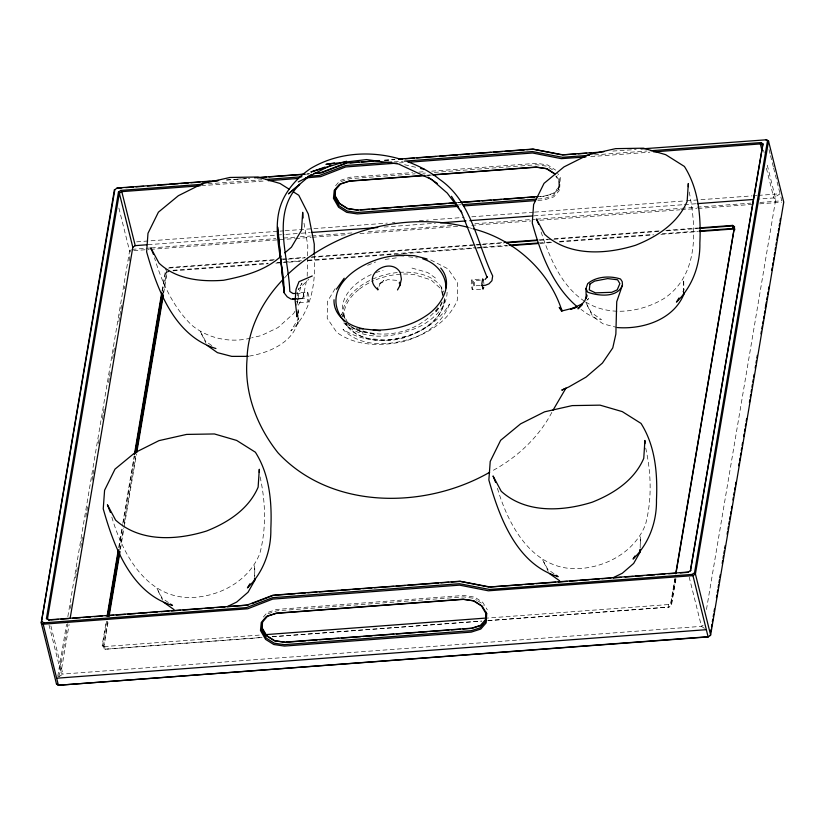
<?xml version="1.0" encoding="UTF-8"?>
<svg xmlns="http://www.w3.org/2000/svg" width="825" height="825" viewBox="0 0 825 825"><rect width="100%" height="100%" fill="white"/><g stroke="black" fill="none" stroke-linecap="round" stroke-linejoin="round"><path stroke-width="0.62" stroke-dasharray="4.12 3.09" d="M314.253 255.441C315.985 282.377 311.603 311.737 290.833 330.928L298.506 318.429C295.463 341.406 269.95 352.646 249.48 356.07M254.574 576.933L254.688 565.414L254.843 575.984M298.021 314.861L297.938 323.812L298.32 317.842M298.031 313.582L298.083 308.468L298.619 313.067M640.2 548.12L640.313 536.601L640.551 545.985M683.585 292.442L683.708 279.654L683.863 290.225M307.199 276.2L307.57 257.111M307.601 255.833L307.797 245.654L303.548 220.523M447.098 292.246C446.913 307.044 434.332 317.914 422.658 325.029C398.774 337.312 364.031 343.262 343.313 322.462M537.787 199.011L544.18 198.526L553.08 195.69L558.381 189.564L558.968 181.479L555.741 175.972M558.381 189.564L559.391 178.984L557.452 175.684M480.397 280.098L473.437 280.964L473.251 283.264L473.715 285.883L480.728 285.512M57.76 676.345L66.547 624.288M67.836 616.667L129.587 250.996L118.656 207.127M58.853 676.83L67.856 623.566M70.424 608.345L71.063 604.539M75.56 577.902L76.416 572.828M76.632 571.56L77.272 567.755M80.706 547.46L81.562 542.396M81.778 541.128L82.418 537.322M85.841 517.028L86.697 511.954M86.914 510.685L87.553 506.88M92.06 480.243L92.916 475.169M93.122 473.901L93.772 470.095M98.268 443.468L98.907 439.663M102.341 419.368L103.197 414.294M103.403 413.026L104.053 409.221M108.549 382.583L109.405 377.51M109.622 376.241L110.261 372.436M112.612 358.483L113.479 353.409M113.685 352.141L114.541 347.067M118.831 321.709L119.687 316.635M119.903 315.367L120.759 310.293M120.976 309.024L121.615 305.219M124.4 288.729L124.823 286.192M129.113 260.824L129.968 255.75M703.086 625.268L701.467 626.35L62.896 674.056L60.957 672.767L69.104 624.494M262.061 637.529L105.466 649.223L104.558 646.666L102.197 645.294L106.27 621.153M118.718 547.46L122.585 524.587M122.791 523.318L134.166 455.978M162.061 290.802L165.712 269.198M106.693 621.256L102.62 645.377L103.238 647.883L105.188 649.172L261.865 637.467M119.12 547.645L122.554 527.34M123.41 522.266L134.557 456.266M162.422 291.266L166.062 269.692L166.691 272.198L163.257 292.504M107.745 621.225L103.238 647.883L105.466 649.223M119.749 550.151L123.389 528.577M124.245 523.493L135.609 456.235M103.713 648.058L108.209 621.421M120.419 549.12L124.059 527.557M124.276 526.288L136.486 453.977M163.69 292.885L167.124 272.59L169.311 271.126M675.644 579.026L671.148 605.663L670.797 602.92L674.871 578.81M487.967 620.648L668.951 607.128L668.363 604.55L671.003 602.797L675.077 578.655M675.933 578.779L671.426 605.426L668.951 607.128M706.468 609.489L775.758 199.227L766.58 162.401M306.436 281.026L303.26 296.433L297.299 307.065M444.232 300.052C442.365 321.41 420.224 332.681 401.992 338.394C383.171 343.045 360.174 341.509 347.057 325.545M296.763 305.281L298.959 293.174L301.94 283.253L298.165 289.544L308.736 279.366M303.6 293.37L303.621 298.537L304.301 298.475L303.6 293.37L296.526 293.463M297.33 303.002L298.268 297.443L296.959 292.782L307.725 292.174L308.993 296.742L308.107 302.002L297.33 303.002L296.588 301.207M480.604 289.276L472.23 289.688L473.117 284.439L471.89 279.871L480.274 279.118M471.89 279.871L471.096 284.532L472.23 289.688M379.046 286.44L380.356 283.099L383.738 280.593L378.809 284.202L387.668 279.634L396.124 280.294L399.578 283.738M307.725 292.174L306.941 296.845L308.107 302.002M441.963 301.96L439.89 306.477L434.909 312.912L440.344 306.281L442.932 301.28M294.917 311.314L293.721 313.438L278.056 327.546L261.36 335.548L251.677 337.848M551.853 412.397C538.312 437.993 516.264 458.298 490.741 471.653M335.115 288.698L327.494 301.434L327.216 318.306L336.878 332.496C356.678 346.531 381.913 346.345 404.724 341.272C426.515 334.3 448.295 322.08 457.432 299.949L457.71 283.088L448.047 268.898L429.928 259.555L427.422 259.225M682.842 291.699L684.121 289.616M437.869 307.642C419.77 332.423 382.15 341.354 354.843 327.628M335.62 185.759L340.065 180.489L349.8 177.272L412.531 172.6M263.381 617.028L267.083 612.645L276.818 609.428L463.722 595.464L474.674 597.135L482.677 602.291L487.327 609.84M558.803 187.079L553.503 193.194L544.603 196.041L539.488 196.422M284.439 277.994L286.945 275.261M586.874 300.321L588.648 298.609L586.874 300.094M131.216 249.913L129.587 250.996L130.608 251.945M169.125 270.579L166.691 272.198L167.124 272.59M58.74 676.83L62.896 674.056L50.655 624.958M668.363 604.55L487.276 618.08M367.61 265.268L375.623 261.989M473.715 285.883L474.406 285.594L474.293 282.325L473.437 280.964M341.003 181.541L349.893 178.695L415.181 173.817M268.022 613.687L276.911 610.84L463.815 596.877L473.777 598.311L476.819 600.239M250.47 338.137C230.443 343.231 208.003 338.508 191.936 325.339C173.178 307.364 161.886 282.408 154.492 257.802M385.141 259.421L396.237 257.864M297.082 299.166L304.301 298.475L297.268 298.794M306.364 174.157L308.87 173.941M384.398 160.174L394.639 159.4M384.698 160.339L394.938 159.576M394.216 161.896L403.177 161.226M399.434 162.927L403.27 162.638M307.24 173.91L309.777 173.714M226.792 180.097L249.82 178.375M612.851 151.057L636.127 149.521M208.034 183.831L261.855 179.778M201.444 185.687L264.402 180.974M590.741 156.595L649.842 152.182M418.935 172.116L424.05 171.734M431.733 171.167L536.704 163.309L547.656 164.979L555.658 170.136M422.864 173.24L425.422 173.054M434.383 172.384L536.797 164.732L546.758 166.165L554.864 171.28M425.978 175.282L431.104 174.9M427.567 175.354L431.403 175.065M457.555 202.537L460.113 202.352M457.854 202.703L460.412 202.517M539.787 196.597L544.913 196.216L554.41 193.143L559.762 187.007L560.309 177.684L557.648 173.374M458.411 204.94L460.969 204.744M537.879 200.423L544.273 199.949L553.781 196.876L559.133 190.74L559.68 181.417L556.359 176.034M136.672 241.849L278.778 231.227M280.067 231.134L283.903 230.845M285.182 230.752L387.317 223.121M392.432 222.74L394.989 222.544M419.317 220.729L428.278 220.058M433.393 219.677L464.124 217.388M471.807 216.81L533.249 212.221M534.528 212.118L685.307 200.857M686.586 200.764L751.884 195.886M753.163 195.783L757.01 195.504M758.288 195.401L780.048 193.782L773.809 197.938L757.216 199.176M148.015 244.685L284.646 234.486M285.914 234.382L299.96 233.341M301.238 233.238L310.179 232.578M384.12 227.05L435.332 223.224M533.899 215.861L683.152 204.703M684.43 204.61L695.918 203.754M132.031 249.367L144.87 248.407M146.149 248.315L150.006 248.026M151.295 247.933L275.849 238.621M283.552 238.054L295.113 237.188M300.248 236.806L310.52 236.032M311.809 235.94L354.183 232.774M368.311 231.712L451.78 225.483M474.891 223.75L535.25 219.244M536.539 219.151L680.357 208.405M681.646 208.302L695.764 207.25M697.053 207.157L750.987 203.125M759.98 202.455L781.811 200.826L780.347 194.958M133.763 250.604L149.191 249.449M150.48 249.356L294.432 238.6M295.711 238.507L311.138 237.352M312.417 237.26L347.129 234.661M359.978 233.702L458.948 226.308M471.797 225.349L530.918 220.935M539.911 220.265L680.006 209.797M681.295 209.694L696.723 208.55M698.002 208.447L754.555 204.229M759.701 203.837L781.543 202.208M169.434 267.475L274.622 259.617M282.315 259.04L305.405 257.317M311.819 256.843L474.736 244.664M476.015 244.571L502.951 242.56M538.869 239.879L547.852 239.209M554.266 238.724L659.453 230.866M665.868 230.392L697.94 227.989M168.496 268.073L273.807 260.205M282.8 259.535L286.657 259.246M287.935 259.143L304.631 257.895M311.056 257.421L475.448 245.138M476.726 245.046L480.583 244.757M481.862 244.654L503.704 243.024M539.663 240.343L552.502 239.384M553.792 239.281L659.103 231.412M666.806 230.845L697.63 228.535M172.982 270.291L268.012 263.185M277.004 262.515L301.403 260.69M307.828 260.215L476.066 247.644M477.355 247.552L481.202 247.263M482.491 247.16L506.89 245.345M539.003 242.942L551.842 241.983M559.546 241.405L653.297 234.403M662.289 233.733L698.249 231.041M173.167 270.837L268.156 263.742M275.849 263.165L287.409 262.298M288.688 262.206L300.238 261.339M307.942 260.772L396.505 254.152M402.93 253.677L476.087 248.201M477.376 248.108L482.512 247.727M483.79 247.634L508.179 245.809M540.272 243.416L554.39 242.354M559.525 241.972L653.225 234.97M660.928 234.393L698.156 231.619M104.136 646.583L261.247 634.961M272.147 636.704L481.48 621.06M487.905 620.586L668.993 607.056M272.332 636.756L481.552 621.132M226.328 179.912L235.311 179.252M236.6 179.149L246.861 178.396M594.464 154.914L646.986 151.016M297.485 298.805L303.621 298.537M408.612 256.792L417.388 257.926M102.197 645.294L104.558 646.666M384.924 160.122L388.616 160.988M404.601 164.711L418.131 167.857M617.378 327.566L603.044 323.833L592.783 316.594L585.894 302.569L591.154 312.386L601.538 319.708L594.557 317.728L587.957 314.284L581.048 309.437M412.015 268.094L427.649 272.508L437.271 279.283M469.404 227.721L471.807 228.443M477.83 600.878L481.882 603.436L483.182 605.632M775.758 199.227L773.809 197.938L766.157 167.248M348.913 324.947L355.204 329.134L345.623 322.977M704.447 628.341L701.467 626.35L689.226 577.252M584.688 301.331C560.257 285.357 548.862 255.647 540.117 228.989M585.709 302.022C609.386 316.759 640.53 312.51 663.671 298.733C699.352 275.488 696.372 228.37 689.174 191.709M553.988 573.736L547.769 569.333L542.499 559.525L548.233 571.395M211.757 345.593L205.538 341.199L200.269 331.382L206.002 343.252M168.362 602.549L162.143 598.146L156.874 588.328L162.618 600.208M371.178 274.601A51.057 32.02 -14.1 0 0 343.375 314.459L347.222 321.554M342.818 316.8L341.426 313.861L342.736 317.068M343.365 314.459L344.84 318.893M497.444 488.297C509.458 529.176 535.941 574.953 585.441 568.002C611.139 564.558 635.735 549.347 645.49 524.576C652.121 499.362 651.234 472.725 645.562 447.408M111.818 517.11C123.832 557.989 150.315 603.766 199.815 596.815C225.514 593.371 250.109 578.16 259.865 553.389C266.496 528.175 265.609 501.538 259.947 476.221M442.561 294.422L440.88 288.791L431.032 279.912L414.253 274.612A51.129 32.123 -14 0 0 376.138 279.685M769.034 149.593L770.261 154.502M770.56 155.729L773.314 166.774M773.623 168.001L778.522 187.646M778.831 188.873L779.749 192.555M763.517 150.129L764.125 152.584M49.015 624.896L60.957 672.767M443.262 295.288L441.571 286.935L442.458 295.907M483.44 280.376L483.935 283.594M444.293 299.96L444.345 302.28M444.665 298.372A51.8 32.464 -14 0 1 407.777 335.765L394.742 339.085L384.842 340.013L369.188 338.611A51.8 32.464 -14 0 1 344.912 322.431M343.107 316.326A51.8 32.464 -14 0 1 398.279 272.467M399.496 272.363A51.8 32.464 -14 0 1 443.623 292.029M359.432 289.049A51.129 32.123 -14 0 1 373.725 280.686M347.077 325.535A51.016 31.907 -14.1 0 1 345.943 323.431M344.242 317.707A51.016 31.907 -14.1 0 1 359.473 289.07M375.87 272.652A51.057 32.02 -14.1 0 1 383.109 270.301M449.47 304.136C443.489 320.482 429.516 331.928 413.521 337.93C390.71 345.562 361.185 348.14 342.994 329.402C377.108 351.295 428.546 338.786 449.47 304.136M374.901 334.259L359.638 331.052L351.821 327.556L363.01 332.258L359.638 331.052L374.901 334.259"/><path stroke-width="1.24" d="M314.263 254.182L314.273 244.097L308.292 214.005L298.784 195.267L293.576 191.998M254.564 578.212L254.543 580.769L248.057 592.216L236.703 602.054L227.442 606.53M640.19 549.398L640.159 551.956L633.683 563.403L622.328 573.241L613.068 577.717M683.585 292.442L683.554 294.999C672.798 319.914 642.706 329.495 617.378 327.566M254.688 578.377L254.543 580.769L254.77 578.614M640.313 549.563L640.159 551.956L640.386 549.801M683.708 292.607L683.554 294.999L683.781 292.844M262.546 622.122L262.123 627.897L266.65 635.601L274.756 640.716L284.718 642.149L471.622 628.186L480.521 625.35L485.822 619.224L486.327 612.294M335.61 188.812L335.105 195.742L339.632 203.455L347.738 208.57L357.699 210.004L456.277 202.641M218.635 180.479L117.294 187.997L114.366 189.936L41.25 622.906L56.471 683.966L58.41 685.255L708.128 636.941L710.634 635.085L783.75 202.115L768.529 141.065L766.59 139.776L641.077 148.933M765.528 139.559L768.529 141.065L695.413 574.035L692.969 575.654L488.338 590.803L459.587 585.142L272.683 599.105L247.758 608.778L43.189 624.205L41.25 622.906L114.861 189.616L114.366 189.936M46.427 618.544L49.428 620.049L46.427 618.544L118.46 192.019L120.904 190.389L202.909 184.212M47.489 618.75L119.347 193.256L118.46 192.019M70.177 618.142L132.815 247.263L119.347 193.256L121.78 191.637L200.166 185.78M107.126 616.069L118.284 549.997M134.382 454.699L161.844 292.071M107.549 616.182L118.697 550.182M134.98 453.729L161.989 293.803M108.601 616.151L119.532 551.42M136.249 452.42L163.041 293.772M109.065 616.347L119.996 551.657M136.703 452.708L163.267 295.422M675.737 573.736L734.518 226.7L732.569 225.4L699.218 227.896M675.933 573.571L734.518 226.7M762.96 143.87L690.432 570.714L762.96 143.87L761.011 142.57L650.832 150.738M710.005 635.693L710.634 635.085L695.413 574.035L694.526 572.798L767.477 140.858M710.645 631.888L711.078 629.351M711.501 626.814L711.934 624.278M712.357 621.751L712.79 619.214M713.212 616.677L713.646 614.14M714.068 611.603L714.502 609.067M716.43 597.651L716.853 595.114M717.286 592.577L717.709 590.04M718.142 587.503L718.575 584.966M718.998 582.429L719.431 579.893M719.854 577.356L720.287 574.819M722.215 563.403L722.638 560.866M723.071 558.329L723.494 555.792M723.927 553.255L724.35 550.718M724.783 548.182L725.206 545.645M727.134 534.229L727.567 531.692M727.99 529.155L728.423 526.618M728.846 524.081L729.279 521.555M729.712 519.018L730.135 516.481M730.568 513.944L730.991 511.407M731.424 508.87L731.847 506.333M732.92 499.991L733.353 497.454M733.776 494.918L734.209 492.381M734.632 489.844L735.065 487.307M735.488 484.77L735.921 482.233M738.705 465.743L739.128 463.207M739.561 460.67L739.994 458.133M740.417 455.596L740.85 453.059M741.273 450.522L741.706 447.985M742.129 445.448L742.562 442.912M743.634 436.569L744.057 434.032M744.49 431.496L744.913 428.959M745.346 426.422L745.769 423.885M746.202 421.358L746.625 418.822M749.409 402.332L749.842 399.795M750.265 397.258L750.698 394.721M751.132 392.184L751.554 389.647M751.988 387.111L752.41 384.574M752.843 382.037L753.266 379.5M753.699 376.963L754.122 374.426M755.195 368.084L755.628 365.547M756.051 363.01L756.484 360.473M756.907 357.937L757.34 355.4M760.98 333.836L761.413 331.299M761.836 328.762L762.269 326.226M762.692 323.689L763.125 321.162M763.548 318.625L763.981 316.088M764.404 313.552L764.837 311.015M765.26 308.478L766.332 302.136M766.765 299.599L767.188 297.062M767.621 294.525L768.044 291.988M768.477 289.451L768.9 286.914M771.684 270.425L772.118 267.888M772.551 265.351L772.973 262.814M773.407 260.277L773.829 257.74M774.262 255.203L774.685 252.667M775.118 250.13L775.541 247.593M775.974 245.056L776.397 242.519M776.83 239.982L777.903 233.64M778.326 231.103L778.759 228.566M779.182 226.029L779.615 223.493M780.048 220.966L780.471 218.429M400.032 284.996L401.393 279.128L400.342 272.673C390.627 255.647 359.648 275.22 377.984 289.709M708.128 636.941L692.969 575.654L692.092 574.417L489.483 589.452L459.494 583.718L272.59 597.682L246.51 607.602L43.859 622.844L41.92 621.555M586.905 296.02L586.245 298.279L585.956 288.606L587.689 283.656C596.31 276.272 610.129 275.591 620.503 279.005L622.236 281.655L622.462 285.027L616.739 301.661L615.863 334.073L612.769 347.913L602.425 363.062L586.039 377.118L568.837 386.946L561.763 390.132L565.95 388.121L552.967 410.293M483.698 287.224L482.996 289.152L481.831 283.8L482.666 278.902L483.44 280.376M586.957 294.989L584.832 300.795L578.005 308.859L582.44 304.59M622.462 285.027C617.708 298.207 598.084 295.989 587.689 292.184L585.956 288.606M43.859 622.844L43.189 624.205L58.41 685.255L708.19 636.714M761.011 142.57L760.351 143.921L761.877 150.068M732.569 225.4L732.806 229.03L699.435 231.516M397.506 289.946L400.445 284.604L399.589 282.212M249.996 583.718L247.438 587.885C263.288 572.571 271.281 550.646 270.837 528.784C272.044 502.569 269.765 474.901 255.389 452.224L236.651 440.426L214.428 433.96L186.594 434.414L158.988 440.632L134.97 452.667L115.015 469.116L104.589 490.256L103.238 508.839C113.891 546.573 131.113 593.051 172.518 605.478L170.445 604.013M679.016 297.949L676.459 302.115C692.309 286.801 700.301 264.877 699.858 243.024C701.064 216.8 698.775 189.142 684.399 166.454L665.672 154.667L643.438 148.191L615.615 148.644L588.008 154.863L563.991 166.898L544.036 183.356L533.61 204.497L532.259 223.07C540.674 253.409 552.564 285.718 577.098 306.663M634.982 555.947L633.064 559.072C648.914 543.757 656.906 521.833 656.463 499.971C657.669 473.756 655.39 446.088 641.015 423.411L622.277 411.613L600.053 405.147L572.22 405.601L544.613 411.819L520.596 423.854L500.641 440.302L490.215 461.443L488.864 480.026C499.507 517.76 516.739 564.238 558.143 576.665L556.06 575.2M336.414 289.204L344.19 278.231M485.048 279.52L487.379 276.798M482.955 623.545L481.429 625.298L471.931 628.361L462.969 629.032M283.604 278.902C262.876 300.114 247.583 329 247.057 359.04C244.087 392.906 257.091 426.556 278.015 452.822C331.413 510.19 425.092 509.386 489.648 472.282M287.781 274.354C334.63 230.01 405.704 211.262 468.198 227.36M281.088 256.111C265.506 270.641 243.953 276.2 223.575 280.263C200.888 281.985 176.292 279.458 158.998 263.134L150.81 247.83L153.398 254.265M284.852 252.862L291.431 247.201L301.527 230.196L302.692 212.324L303.126 218.017M311.334 174.384L288.461 193.854L299.681 184.295C270.6 213.118 288.688 256.276 289.792 291.462L292.988 293.514L295.35 293.483M132.815 247.263L135.248 245.644L146.737 244.788M690.927 570.395L687.998 572.344L680.285 572.921M692.092 574.417L694.526 572.798M117.294 187.997L116.81 188.317L121.925 187.935M298.268 181.933L331.052 165.165M582.419 303.786L570.539 309.313L575.056 307.88M312.262 275.973L299.011 281.676L296.02 289.348L295.133 300.496L297.062 316.841L296.928 311.695M321.368 172.889L346.294 163.216M251.945 603.663L273.312 595.372M325.081 167.052L310.881 171.992L346.562 161.257M577.232 307.117L562.609 310.778L559.216 307.447L561.701 311.396M334.445 162.958L325.937 164.381L366.568 159.576L398.568 164.02L431.588 179.468L447.315 193.143L461.722 212.654L451.481 196.298M315.119 173.415L320.121 172.992M305.735 177.891L320.739 176.622L345.665 166.959L396.866 163.123M248.387 605.045L227.453 606.746M379.273 160.555L345.995 163.041L319.904 172.961L313.572 173.436M398.475 159.122L532.898 149.078L562.877 154.811L591.04 152.708M350.14 162.927L359.102 162.257M361.659 162.071L373.178 161.205M398.784 159.287L402.621 158.998M405.178 158.802L414.14 158.132M416.697 157.946L435.899 156.502M391.658 162.082L345.572 165.526L319.492 175.447L308.086 176.303M404.456 161.133L532.476 151.563L562.464 157.297L589.442 155.286M408.396 162.257L532.568 152.996L561.32 158.648L585.894 156.956M304.703 174.096L254.554 177.818M125.761 187.646L133.433 187.079M135.991 186.883L143.663 186.306M147.5 186.027L155.172 185.45M157.73 185.264L166.681 184.594M169.249 184.398L178.2 183.727M180.757 183.542L188.43 182.964M190.987 182.779L199.939 182.108M202.496 181.912L210.169 181.345M214.005 181.057L217.841 180.768M257.493 177.808L266.444 177.138M269.002 176.942L305.178 174.24M578.212 153.842L586.523 153.223M590.092 152.955L603.869 151.738M265.702 179.489L301.929 176.767M268.259 180.696L298.609 178.427M653.699 151.893L760.351 143.921L762.29 145.221M424.7 175.374L349.171 181.015L339.436 184.222L334.249 190.369L333.465 198.32L338.559 207.219L346.717 212.355L357.369 213.912L458.504 206.343M432.382 174.807L536.075 167.042L547.027 168.723L555.029 173.879M424.999 175.539L349.47 181.18L340.581 184.027L335.27 190.142L334.692 198.237L339.209 205.941L347.315 211.056L357.277 212.489L457.132 205.033M433.96 174.869L536.374 167.217L546.336 168.651L554.452 173.776M461.392 202.259L538.199 196.515M360.566 209.983L369.528 209.313M372.085 209.117L391.287 207.683M393.845 207.498L402.806 206.817M405.374 206.632L446.335 203.569M448.893 203.373L455.297 202.898M460.412 202.517L479.614 201.083M482.182 200.888L491.143 200.217M493.701 200.032L501.383 199.454M503.941 199.268L524.422 197.742M526.989 197.546L534.662 196.979M462.258 204.652L536.498 199.103M463.619 205.961L535.312 200.619M311.458 232.475L377.716 227.525M440.447 222.843L466.053 220.925M469.889 220.636L532.62 215.954M697.197 203.662L753.38 199.464M504.24 242.468L537.591 239.972M506.272 242.839L537.096 240.529M698.909 228.443L732.301 225.947L734.25 227.246L734.663 228.917M509.458 245.149L537.714 243.035M699.538 230.948L732.93 228.453L734.869 229.752M510.747 245.613L537.704 243.602M274.601 595.279L295.082 593.742M297.639 593.546L305.322 592.969M307.88 592.783L316.841 592.113M319.399 591.917L338.601 590.483M341.158 590.288L350.12 589.617M352.677 589.421L360.36 588.844M362.918 588.658L371.879 587.988M688.493 572.014L489.895 586.957L459.917 581.223L273.013 595.186L246.922 605.117L48.376 619.843M50.717 619.957L58.431 619.379M60.998 619.183L68.702 618.606M72.559 618.317L80.273 617.75M82.84 617.554L90.544 616.976M94.401 616.688L102.114 616.11M105.971 615.821L113.675 615.254M116.242 615.058L125.245 614.388M127.813 614.192L135.517 613.614M138.084 613.429L147.087 612.758M149.655 612.562L157.358 611.985M161.215 611.696L168.929 611.119M171.497 610.933L180.489 610.263M183.057 610.067L202.331 608.623M204.899 608.438L213.902 607.757M216.47 607.571L225.07 606.932M522.246 584.729L490.225 586.988M524.813 584.533L533.806 583.863M536.374 583.667L555.648 582.233M558.226 582.038L567.218 581.367M569.786 581.171L577.5 580.594M580.068 580.408L589.06 579.738M591.628 579.542L599.342 578.964M601.91 578.768L610.902 578.098M613.47 577.913L621.184 577.335M625.041 577.046L632.744 576.469M635.312 576.273L643.026 575.706M646.882 575.417L654.586 574.839M657.164 574.643L664.868 574.066M668.724 573.777L676.428 573.21M265.093 634.673L486.41 618.028M286.306 642.232L305.508 640.798M308.065 640.602L317.027 639.932M319.584 639.736L338.786 638.303M341.344 638.107L360.546 636.673M363.113 636.477L372.075 635.807M374.632 635.621L393.834 634.188M396.392 633.992L415.594 632.558M418.162 632.373L427.123 631.702M429.681 631.517L448.882 630.083M451.44 629.887L460.402 629.227M56.657 678.212L706.437 629.671M439.746 156.214L446.15 155.739M448.707 155.554L457.669 154.883M460.226 154.688L469.188 154.028M471.745 153.832L490.957 152.398M493.515 152.213L502.477 151.542M505.034 151.357L524.236 149.923M526.804 149.737L533.197 149.253L560.701 154.667M374.447 587.792L393.649 586.369M396.206 586.173L405.168 585.502M407.725 585.317L438.457 583.028M441.014 582.842L448.697 582.264M451.254 582.079L460.216 581.408L488.967 587.07M561.949 154.914L575.768 154.017M481.893 285.45L485.399 285.264L488.936 283.872L491.937 280.696L492.669 275.932C476.943 243.179 471.756 201.321 439.57 179.345C429.99 171.559 418.811 165.846 407.272 161.566M403.662 255.76C371.735 252.966 314.655 284.873 344.128 321.307M296.093 298.856L292.586 299.011L296.257 298.856M373.199 330.052C391.483 330.681 410.592 326.153 425.741 315.996C441.097 306.384 454.575 284.336 440.746 268.094M248.273 356.359L231.763 356.379L217.418 352.646L207.168 345.407M396.743 254.915L414.325 255.688L426.958 258.906M294.68 299.392L290.978 299.042L287.234 296.845L284.12 292.865L277.571 226.958L284.078 292.277C284.347 261.68 269.259 228.773 283.099 199.372C289.173 186.677 299.135 176.344 310.695 168.465C337.116 152.646 370.198 150.367 399.455 158.874M359.329 328.494L380.294 330.712M358.009 210.179L347.346 208.612L339.188 203.486L334.733 195.7M285.027 642.324L274.364 640.767L266.207 635.632M420.595 168.434L424.287 169.29M215.913 348.521C174.508 336.095 157.286 289.616 146.633 251.883L147.984 233.3L158.41 212.169L178.365 195.711L202.383 183.676L229.989 177.458L257.823 177.004L280.046 183.48L289.41 189.368M473.014 228.803C513.769 239.095 549.295 270.652 562 310.984M363 328.721C348.748 325.957 333.382 315.996 334.012 299.753M56.471 683.966L59.07 685.441M422.812 258.864C435.61 262.701 446.067 274.137 445.933 287.956M428.01 177.127L437.353 183.47M549.388 573.55L559.649 580.79M163.773 602.363L174.023 609.603M120.904 190.389L121.78 191.637L135.248 245.644M261.752 627.856L265.567 634.528M460.845 210.612L487.132 277.509M538.663 224.276L536.436 219.017L544.624 234.321C569.209 256.688 605.828 254.523 635.57 245.262C657.009 236.754 677.758 223.338 687.153 201.382L688.308 183.511L688.328 186.687M495.629 482.408L493.041 475.963L501.229 491.277C525.814 513.635 562.433 511.479 592.175 502.208C613.614 493.711 634.363 480.294 643.758 458.339L644.913 440.457L644.933 443.644M110.375 512.397L107.415 504.776L115.603 520.09C140.188 542.448 176.808 540.292 206.549 531.022C227.989 522.524 248.748 509.108 258.132 487.152L259.298 469.27L259.308 472.457M377.613 287.873L377.747 289.781M486.698 613.573L486.152 622.896L480.8 629.032L471.292 632.105L284.388 646.068L273.735 644.5L265.578 639.375L260.483 630.475L261.267 622.524L266.454 616.378L276.189 613.161L463.093 599.197L474.045 600.868L482.048 606.024L486.698 613.573M262.288 622.298L261.711 630.382L266.228 638.096L274.333 643.211L284.295 644.645L471.199 630.682L480.098 627.835L485.409 621.72L485.987 613.625L481.47 605.921L473.354 600.806L463.392 599.373L276.488 613.336L267.599 616.182L262.288 622.298M589.937 283.996L589.287 289.884L595.382 292.865L611.768 292.308L617.193 289.874L619.874 283.604L617.564 279.778L607.664 278.592L594.66 281.088L589.937 283.996"/></g></svg>
